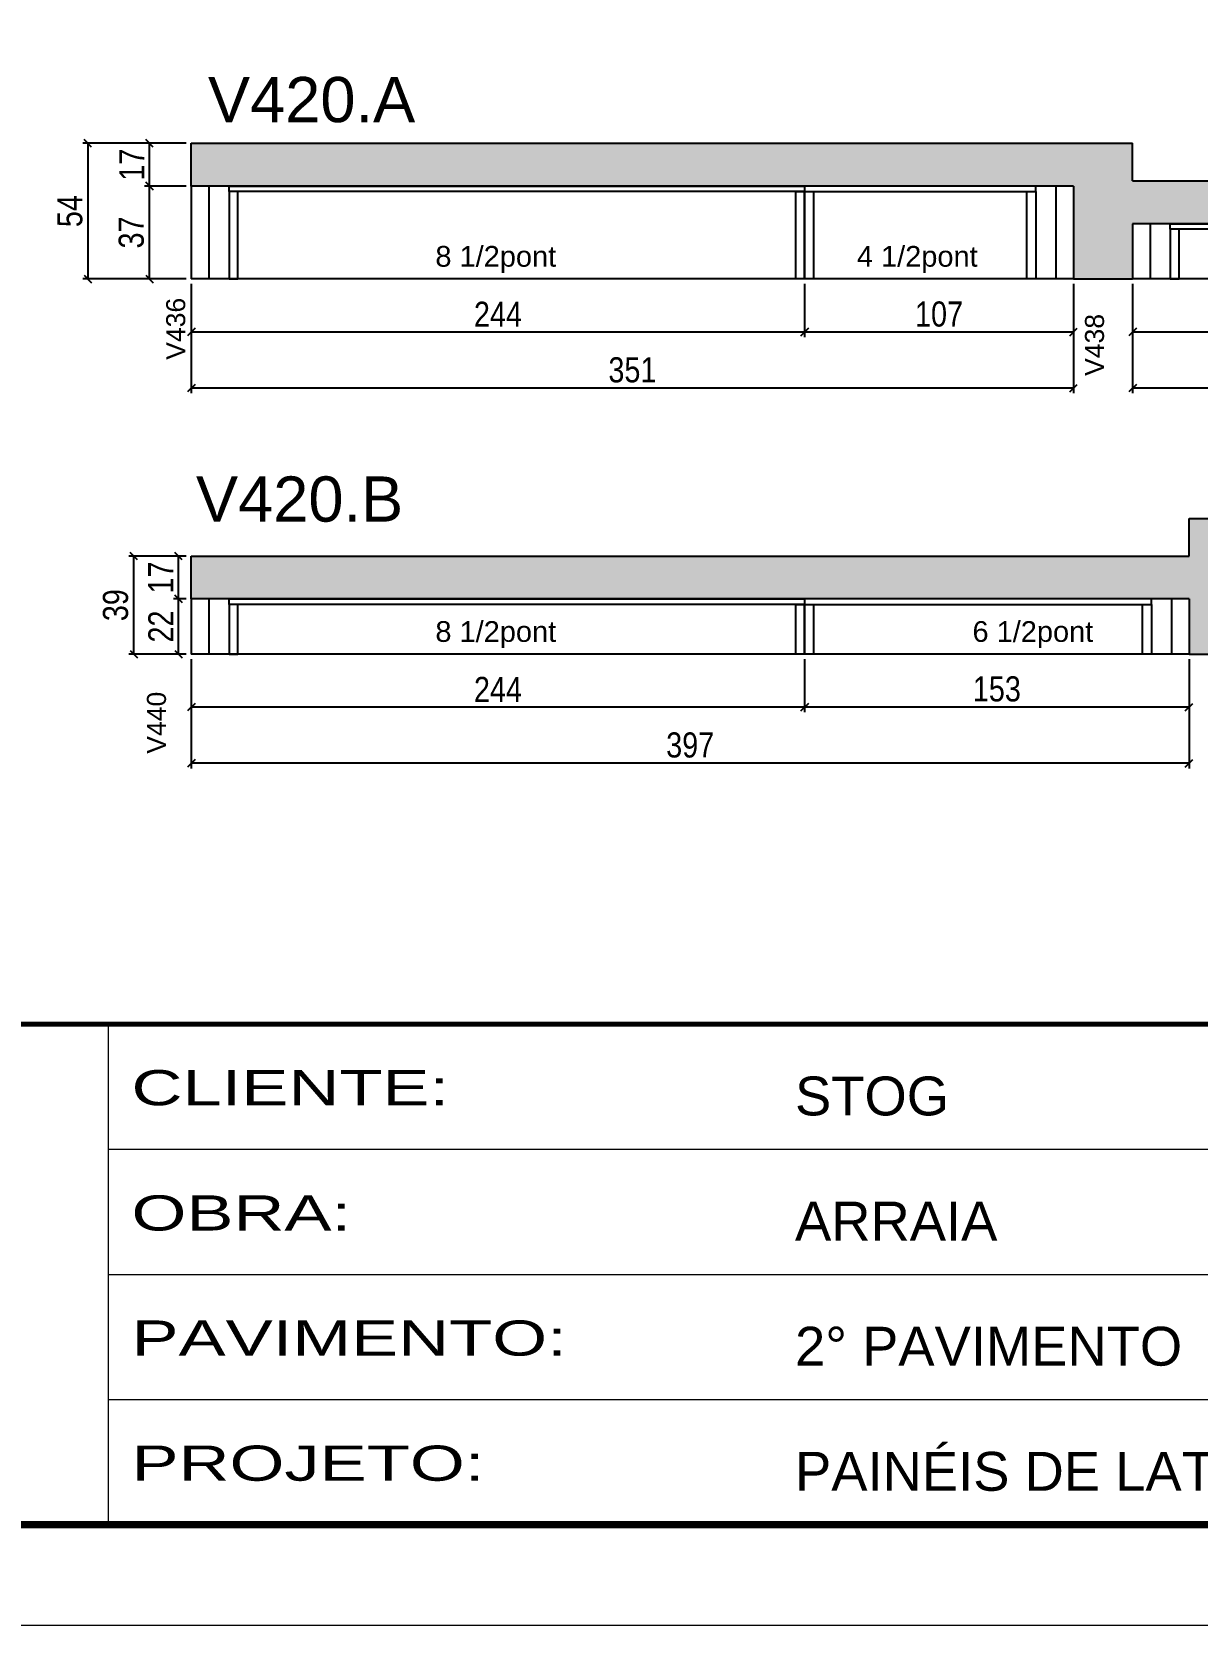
# Model space of a CAD drawing. Extents: x -3394 to 16474, y -5031 to 14397.
# Drawn here: x 9422 to 9886, y 9901 to 10535 of the extents above; entities that cross this region are included whole.
import ezdxf

# ---------------------------------------------------------------- set-up
doc = ezdxf.new("R2010")
doc.units = 0
doc.linetypes.add('CONTINUO', pattern=[0])
doc.linetypes.add('DASHED', pattern=[0.75, 0.5, -0.25])
doc.layers.get('0').update_dxf_attribs({"linetype": 'CONTINUOUS'})
doc.layers.get('Defpoints').update_dxf_attribs({"linetype": 'CONTINUOUS'})
for name, color, linetype in [('COTA', 241, 'CONTINUOUS'), ('NOMENCLATURA', 7, 'CONTINUOUS'), ('Painéis', 200, 'CONTINUOUS'), ('PONTALETE', 7, 'CONTINUOUS'), ('SARR_2.2x7', 40, 'CONTINUOUS'), ('SARR_3.5x7', 81, 'CONTINUOUS')]:
    doc.layers.add(name, color=color, linetype=linetype)
doc.layers.add('Folhas', color=255, linetype='CONTINUOUS', lineweight=9)
doc.layers.add('SARRAFO DE PRESSAO', color=251, linetype='DASHED', lineweight=9)
doc.styles.add('ARIAL', font='arial.ttf')
doc.styles.add('COTA TECNICA', font='techl___.ttf', dxfattribs={"height": 10})
doc.styles.add('Tecnologia', font='')
doc.styles.get('Tecnologia').set_extended_font_data('Forgotten Futurist')
doc.dimstyles.new('PAINEL', dxfattribs={"dimtxt": 10, "dimasz": 3, "dimexe": 3, "dimexo": 3, "dimgap": 3, "dimtad": 1, "dimdec": 1, "dimzin": 12, "dimdsep": 46, "dimtxsty": 'COTA TECNICA', "dimblk1": 'OBLIQUE', "dimblk2": 'OBLIQUE', "dimsah": 1, "dimcen": 0.9, "dimclrd": 4, "dimclre": 4, "dimclrt": 240, "dimadec": 1, "dimazin": 3, "dimtfac": 1, "dimtdec": 1, "dimtmove": 0, "dimatfit": 3, "dimfxl": 1, "dimtolj": 1, "dimtzin": 12, "dimarcsym": 0})
pattern_1 = [(50, (0, 23.99), (9.1092334, -0.7969543), [0.9525, -10.4775]), (355, (0, 23.99), (-1.762171, 9.552842), [0.762, -8.382029]), (100.451445, (0.759, 23.924), (7.3470624, 8.7558876), [0.8095004, -8.904512]), (46.1842, (0, 26.53), (13.553952, -2.102116), [1.42875, -15.71625]), (96.63556, (1.13, 26.355), (11.870207, 12.371306), [1.214251, -13.35678]), (351.18415, (0, 26.53), (11.870207, 12.371306), [1.142998, -12.572987]), (21, (1.27, 25.895), (7.5807196, -5.11326), [0.9525, -10.4775]), (326, (1.27, 25.895), (3.0901014, 9.2093983), [0.762, -8.382]), (71.451445, (1.902, 25.469), (10.670821, 4.0961384), [0.8095004, -8.904497]), (37.5, (0, 23.99), (0.15443016, 4.22775194), [0, -8.2804, 0, -8.509, 0, -8.41375]), (7.5, (0, 23.99), (3.3409831, 5.0090287), [0, -4.8514, 0, -8.0899, 0, -3.20675]), (327.5, (-2.832, 23.99), (6.77952976, -0.2864372), [0, -3.175, 0, -9.906, 0, -13.1445]), (317.5, (-4.102, 23.99), (7.406459, 1.2713246), [0, -4.1275, 0, -6.5786, 0, -9.3345])]

# ---------------------------------------------------------------- blocks, each defined once
blk = doc.blocks.new('9999999999')
at = {"color": 30, "linetype": 'CONTINUO'}
for p, q in [((98564.56, 34230.21), (98564.56, 34429.45)), ((98564.56, 34379.64), (99583.98, 34379.64)), ((98564.56, 34329.83), (99487.98, 34329.83)), ((98564.56, 34280.02), (99487.98, 34280.02))]:
    blk.add_line(p, q, dxfattribs=at)
at = {"color": 30, "linetype": 'CONTINUO', "const_width": 2}
blk.add_lwpolyline([(99583.98, 34230.21), (99583.98, 34414.45, 0.414214), (99568.98, 34429.45), (98228.98, 34429.45, 0.414214), (98213.98, 34414.45), (98213.98, 34245.21, 0.414214), (98228.98, 34230.21), (99583.98, 34230.21)], format="xyb", dxfattribs=at)
at = {"layer": 'Folhas'}
blk.add_lwpolyline([(98138.98, 34190.21), (99623.98, 34190.21), (99623.98, 35240.21), (98138.98, 35240.21)], close=True, dxfattribs=at)
at = {"layer": 'Folhas', "color": 30, "const_width": 3}
blk.add_lwpolyline([(98213.98, 34230.21), (99583.98, 34230.21), (99583.98, 35200.21), (98213.98, 35200.21)], close=True, dxfattribs=at)
at = {"color": 7, "linetype": 'Continuous', "ltscale": 5, "style": 'ARIAL'}
for s, height, p in [('STOG', 15.483, (98837.68, 34393.13)), ('ARRAIA', 15.483, (98837.68, 34343.32)), ('2° PAVIMENTO', 15.4829, (98837.68, 34293.51)), ('PAINÉIS DE LAT. VIGAS', 15.4829, (98837.68, 34243.7))]:
    blk.add_text(s, height=height, dxfattribs=at).set_placement(p)
at = {"layer": 'Folhas', "color": 7, "style": 'Tecnologia', "width": 1.5}
for s, p in [('CLIENTE:', (98573.65, 34397.17)), ('OBRA:', (98573.65, 34347.31)), ('PAVIMENTO:', (98573.65, 34297.5)), ('PROJETO:', (98573.65, 34247.69))]:
    blk.add_text(s, height=14, dxfattribs=at).set_placement(p)
blk = doc.blocks.new('_Oblique')
at = {"color": 0, "linetype": 'ByBlock', "lineweight": -2}
blk.add_line((-0.5, -0.5), (0.5, 0.5), dxfattribs=at)
blk = doc.blocks.new('*D623')
at = {"layer": 'COTA', "color": 4, "linetype": 'Continuous', "lineweight": -2, "transparency": 16777216}
for p, q in [((9729.72, 10434.77), (9729.72, 10413.64)), ((9836.72, 10434.77), (9836.72, 10413.64)), ((9836.72, 10415.64), (9729.72, 10415.64))]:
    blk.add_line(p, q, dxfattribs=at)
at = {"layer": 'Defpoints', "color": 0, "linetype": 'Continuous', "transparency": 16777216}
for p in [(9729.72, 10436.77), (9836.72, 10436.77), (9729.72, 10415.64)]:
    blk.add_point(p, dxfattribs=at)
at = {"layer": 'COTA', "color": 4, "linetype": 'Continuous', "lineweight": -2, "transparency": 16777216, "xscale": 3, "yscale": 3, "zscale": 3, "rotation": 180}
blk.add_blockref('_Oblique', (9729.72, 10415.64), dxfattribs=at)
at = {"layer": 'COTA', "color": 4, "linetype": 'Continuous', "lineweight": -2, "transparency": 16777216, "xscale": 3, "yscale": 3, "zscale": 3}
blk.add_blockref('_Oblique', (9836.72, 10415.64), dxfattribs=at)
at = {"layer": 'COTA', "color": 240, "linetype": 'Continuous', "transparency": 16777216, "insert": (9783.22, 10422.74), "char_height": 10, "attachment_point": 5, "style": 'COTA TECNICA'}
blk.add_mtext('\\A1;107', dxfattribs=at)
blk = doc.blocks.new('*D624')
at = {"layer": 'COTA', "color": 4, "linetype": 'Continuous', "lineweight": -2, "transparency": 16777216}
for p, q in [((9485.69, 10434.77), (9485.69, 10413.64)), ((9729.72, 10434.77), (9729.72, 10413.64)), ((9729.72, 10415.64), (9485.69, 10415.64))]:
    blk.add_line(p, q, dxfattribs=at)
at = {"layer": 'Defpoints', "color": 0, "linetype": 'Continuous', "transparency": 16777216}
for p in [(9485.69, 10436.77), (9729.72, 10436.77), (9485.69, 10415.64)]:
    blk.add_point(p, dxfattribs=at)
at = {"layer": 'COTA', "color": 4, "linetype": 'Continuous', "lineweight": -2, "transparency": 16777216, "xscale": 3, "yscale": 3, "zscale": 3, "rotation": 180}
blk.add_blockref('_Oblique', (9485.69, 10415.64), dxfattribs=at)
at = {"layer": 'COTA', "color": 4, "linetype": 'Continuous', "lineweight": -2, "transparency": 16777216, "xscale": 3, "yscale": 3, "zscale": 3}
blk.add_blockref('_Oblique', (9729.72, 10415.64), dxfattribs=at)
at = {"layer": 'COTA', "color": 240, "linetype": 'Continuous', "transparency": 16777216, "insert": (9607.7, 10422.71), "char_height": 10, "attachment_point": 5, "style": 'COTA TECNICA'}
blk.add_mtext('\\A1;244', dxfattribs=at)
blk = doc.blocks.new('*D625')
at = {"layer": 'COTA', "color": 4, "linetype": 'Continuous', "lineweight": -2, "transparency": 16777216}
for p, q in [((9485.69, 10434.77), (9485.69, 10391.3)), ((9836.72, 10434.77), (9836.72, 10391.3)), ((9836.72, 10393.3), (9485.69, 10393.3))]:
    blk.add_line(p, q, dxfattribs=at)
at = {"layer": 'Defpoints', "color": 0, "linetype": 'Continuous', "transparency": 16777216}
for p in [(9485.69, 10436.77), (9836.72, 10436.77), (9485.69, 10393.3)]:
    blk.add_point(p, dxfattribs=at)
at = {"layer": 'COTA', "color": 4, "linetype": 'Continuous', "lineweight": -2, "transparency": 16777216, "xscale": 3, "yscale": 3, "zscale": 3, "rotation": 180}
blk.add_blockref('_Oblique', (9485.69, 10393.3), dxfattribs=at)
at = {"layer": 'COTA', "color": 4, "linetype": 'Continuous', "lineweight": -2, "transparency": 16777216, "xscale": 3, "yscale": 3, "zscale": 3}
blk.add_blockref('_Oblique', (9836.72, 10393.3), dxfattribs=at)
at = {"layer": 'COTA', "color": 240, "linetype": 'Continuous', "transparency": 16777216, "insert": (9661.2, 10400.52), "char_height": 10, "attachment_point": 5, "style": 'COTA TECNICA'}
blk.add_mtext('\\A1;351', dxfattribs=at)
blk = doc.blocks.new('*D626')
at = {"layer": 'COTA', "color": 4, "linetype": 'Continuous', "lineweight": -2, "transparency": 16777216}
for p, q in [((9483.69, 10473.77), (9467.07, 10473.77)), ((9469.07, 10436.77), (9469.07, 10473.77)), ((9483.69, 10436.77), (9467.07, 10436.77))]:
    blk.add_line(p, q, dxfattribs=at)
at = {"layer": 'Defpoints', "color": 0, "linetype": 'Continuous', "transparency": 16777216}
for p in [(9469.07, 10473.77), (9485.69, 10473.77), (9485.69, 10436.77)]:
    blk.add_point(p, dxfattribs=at)
at = {"layer": 'COTA', "color": 4, "linetype": 'Continuous', "lineweight": -2, "transparency": 16777216, "xscale": 3, "yscale": 3, "zscale": 3}
for p, rotation in [((9469.07, 10473.77), 90), ((9469.07, 10436.77), 270)]:
    blk.add_blockref('_Oblique', p, dxfattribs=dict(at, rotation=rotation))
at = {"layer": 'COTA', "color": 240, "linetype": 'Continuous', "transparency": 16777216, "insert": (9461.85, 10455.27), "char_height": 10, "attachment_point": 5, "rotation": 90, "style": 'COTA TECNICA'}
blk.add_mtext('\\A1;37', dxfattribs=at)
blk = doc.blocks.new('*D627')
at = {"layer": 'COTA', "color": 4, "linetype": 'Continuous', "lineweight": -2, "transparency": 16777216}
for p, q in [((9483.69, 10490.77), (9467.07, 10490.77)), ((9469.07, 10473.77), (9469.07, 10490.77)), ((9483.69, 10473.77), (9467.07, 10473.77))]:
    blk.add_line(p, q, dxfattribs=at)
at = {"layer": 'Defpoints', "color": 0, "linetype": 'Continuous', "transparency": 16777216}
for p in [(9469.07, 10490.77), (9485.69, 10490.77), (9485.69, 10473.77)]:
    blk.add_point(p, dxfattribs=at)
at = {"layer": 'COTA', "color": 4, "linetype": 'Continuous', "lineweight": -2, "transparency": 16777216, "xscale": 3, "yscale": 3, "zscale": 3}
for p, rotation in [((9469.07, 10490.77), 90), ((9469.07, 10473.77), 270)]:
    blk.add_blockref('_Oblique', p, dxfattribs=dict(at, rotation=rotation))
at = {"layer": 'COTA', "color": 240, "linetype": 'Continuous', "transparency": 16777216, "insert": (9461.99, 10482.27), "char_height": 10, "attachment_point": 5, "rotation": 90, "style": 'COTA TECNICA'}
blk.add_mtext('\\A1;17', dxfattribs=at)
blk = doc.blocks.new('*D628')
at = {"layer": 'COTA', "color": 4, "linetype": 'Continuous', "lineweight": -2, "transparency": 16777216}
for p, q in [((9483.69, 10490.77), (9442.5, 10490.77)), ((9444.5, 10490.77), (9444.5, 10436.77)), ((9483.69, 10436.77), (9442.5, 10436.77))]:
    blk.add_line(p, q, dxfattribs=at)
at = {"layer": 'Defpoints', "color": 0, "linetype": 'Continuous', "transparency": 16777216}
for p in [(9485.69, 10490.77), (9444.5, 10436.77), (9485.69, 10436.77)]:
    blk.add_point(p, dxfattribs=at)
at = {"layer": 'COTA', "color": 4, "linetype": 'Continuous', "lineweight": -2, "transparency": 16777216, "xscale": 3, "yscale": 3, "zscale": 3}
for p, rotation in [((9444.5, 10490.77), 90), ((9444.5, 10436.77), 270)]:
    blk.add_blockref('_Oblique', p, dxfattribs=dict(at, rotation=rotation))
at = {"layer": 'COTA', "color": 240, "linetype": 'Continuous', "transparency": 16777216, "insert": (9437.39, 10463.77), "char_height": 10, "attachment_point": 5, "rotation": 90, "style": 'COTA TECNICA'}
blk.add_mtext('\\A1;54', dxfattribs=at)
blk = doc.blocks.new('*D636')
at = {"layer": 'COTA', "color": 4, "linetype": 'Continuous', "lineweight": -2, "transparency": 16777216}
for p, q in [((9860.25, 10434.77), (9860.25, 10413.64)), ((10104.28, 10434.77), (10104.28, 10413.64)), ((10104.28, 10415.64), (9860.25, 10415.64))]:
    blk.add_line(p, q, dxfattribs=at)
at = {"layer": 'Defpoints', "color": 0, "linetype": 'Continuous', "transparency": 16777216}
for p in [(9860.25, 10436.77), (10104.28, 10436.77), (9860.25, 10415.64)]:
    blk.add_point(p, dxfattribs=at)
at = {"layer": 'COTA', "color": 4, "linetype": 'Continuous', "lineweight": -2, "transparency": 16777216, "xscale": 3, "yscale": 3, "zscale": 3, "rotation": 180}
blk.add_blockref('_Oblique', (9860.25, 10415.64), dxfattribs=at)
at = {"layer": 'COTA', "color": 4, "linetype": 'Continuous', "lineweight": -2, "transparency": 16777216, "xscale": 3, "yscale": 3, "zscale": 3}
blk.add_blockref('_Oblique', (10104.28, 10415.64), dxfattribs=at)
at = {"layer": 'COTA', "color": 240, "linetype": 'Continuous', "transparency": 16777216, "insert": (9982.26, 10422.71), "char_height": 10, "attachment_point": 5, "style": 'COTA TECNICA'}
blk.add_mtext('\\A1;244', dxfattribs=at)
blk = doc.blocks.new('*D637')
at = {"layer": 'COTA', "color": 4, "linetype": 'Continuous', "lineweight": -2, "transparency": 16777216}
for p, q in [((9860.25, 10434.77), (9860.25, 10391.3)), ((10257.28, 10434.77), (10257.28, 10391.3)), ((10257.28, 10393.3), (9860.25, 10393.3))]:
    blk.add_line(p, q, dxfattribs=at)
at = {"layer": 'Defpoints', "color": 0, "linetype": 'Continuous', "transparency": 16777216}
for p in [(9860.25, 10436.77), (10257.28, 10436.77), (9860.25, 10393.3)]:
    blk.add_point(p, dxfattribs=at)
at = {"layer": 'COTA', "color": 4, "linetype": 'Continuous', "lineweight": -2, "transparency": 16777216, "xscale": 3, "yscale": 3, "zscale": 3, "rotation": 180}
blk.add_blockref('_Oblique', (9860.25, 10393.3), dxfattribs=at)
at = {"layer": 'COTA', "color": 4, "linetype": 'Continuous', "lineweight": -2, "transparency": 16777216, "xscale": 3, "yscale": 3, "zscale": 3}
blk.add_blockref('_Oblique', (10257.28, 10393.3), dxfattribs=at)
at = {"layer": 'COTA', "color": 240, "linetype": 'Continuous', "transparency": 16777216, "insert": (10058.76, 10400.55), "char_height": 10, "attachment_point": 5, "style": 'COTA TECNICA'}
blk.add_mtext('\\A1;397', dxfattribs=at)
blk = doc.blocks.new('*D638')
at = {"layer": 'COTA', "color": 4, "linetype": 'Continuous', "lineweight": -2, "transparency": 16777216}
for p, q in [((9729.72, 10285.4), (9729.72, 10264.28)), ((9882.72, 10285.4), (9882.72, 10264.28)), ((9882.72, 10266.28), (9729.72, 10266.28))]:
    blk.add_line(p, q, dxfattribs=at)
at = {"layer": 'Defpoints', "color": 0, "linetype": 'Continuous', "transparency": 16777216}
for p in [(9729.72, 10287.4), (9882.72, 10287.4), (9729.72, 10266.28)]:
    blk.add_point(p, dxfattribs=at)
at = {"layer": 'COTA', "color": 4, "linetype": 'Continuous', "lineweight": -2, "transparency": 16777216, "xscale": 3, "yscale": 3, "zscale": 3, "rotation": 180}
blk.add_blockref('_Oblique', (9729.72, 10266.28), dxfattribs=at)
at = {"layer": 'COTA', "color": 4, "linetype": 'Continuous', "lineweight": -2, "transparency": 16777216, "xscale": 3, "yscale": 3, "zscale": 3}
blk.add_blockref('_Oblique', (9882.72, 10266.28), dxfattribs=at)
at = {"layer": 'COTA', "color": 240, "linetype": 'Continuous', "transparency": 16777216, "insert": (9806.22, 10273.5), "char_height": 10, "attachment_point": 5, "style": 'COTA TECNICA'}
blk.add_mtext('\\A1;153', dxfattribs=at)
blk = doc.blocks.new('*D639')
at = {"layer": 'COTA', "color": 4, "linetype": 'Continuous', "lineweight": -2, "transparency": 16777216}
for p, q in [((9485.69, 10285.4), (9485.69, 10264.28)), ((9729.72, 10285.4), (9729.72, 10264.28)), ((9729.72, 10266.28), (9485.69, 10266.28))]:
    blk.add_line(p, q, dxfattribs=at)
at = {"layer": 'Defpoints', "color": 0, "linetype": 'Continuous', "transparency": 16777216}
for p in [(9485.69, 10287.4), (9729.72, 10287.4), (9485.69, 10266.28)]:
    blk.add_point(p, dxfattribs=at)
at = {"layer": 'COTA', "color": 4, "linetype": 'Continuous', "lineweight": -2, "transparency": 16777216, "xscale": 3, "yscale": 3, "zscale": 3, "rotation": 180}
blk.add_blockref('_Oblique', (9485.69, 10266.28), dxfattribs=at)
at = {"layer": 'COTA', "color": 4, "linetype": 'Continuous', "lineweight": -2, "transparency": 16777216, "xscale": 3, "yscale": 3, "zscale": 3}
blk.add_blockref('_Oblique', (9729.72, 10266.28), dxfattribs=at)
at = {"layer": 'COTA', "color": 240, "linetype": 'Continuous', "transparency": 16777216, "insert": (9607.7, 10273.35), "char_height": 10, "attachment_point": 5, "style": 'COTA TECNICA'}
blk.add_mtext('\\A1;244', dxfattribs=at)
blk = doc.blocks.new('*D640')
at = {"layer": 'COTA', "color": 4, "linetype": 'Continuous', "lineweight": -2, "transparency": 16777216}
for p, q in [((9485.69, 10285.4), (9485.69, 10241.93)), ((9882.72, 10285.4), (9882.72, 10241.93)), ((9882.72, 10243.93), (9485.69, 10243.93))]:
    blk.add_line(p, q, dxfattribs=at)
at = {"layer": 'Defpoints', "color": 0, "linetype": 'Continuous', "transparency": 16777216}
for p in [(9485.69, 10287.4), (9882.72, 10287.4), (9485.69, 10243.93)]:
    blk.add_point(p, dxfattribs=at)
at = {"layer": 'COTA', "color": 4, "linetype": 'Continuous', "lineweight": -2, "transparency": 16777216, "xscale": 3, "yscale": 3, "zscale": 3, "rotation": 180}
blk.add_blockref('_Oblique', (9485.69, 10243.93), dxfattribs=at)
at = {"layer": 'COTA', "color": 4, "linetype": 'Continuous', "lineweight": -2, "transparency": 16777216, "xscale": 3, "yscale": 3, "zscale": 3}
blk.add_blockref('_Oblique', (9882.72, 10243.93), dxfattribs=at)
at = {"layer": 'COTA', "color": 240, "linetype": 'Continuous', "transparency": 16777216, "insert": (9684.2, 10251.18), "char_height": 10, "attachment_point": 5, "style": 'COTA TECNICA'}
blk.add_mtext('\\A1;397', dxfattribs=at)
blk = doc.blocks.new('*D641')
at = {"layer": 'COTA', "color": 4, "linetype": 'Continuous', "lineweight": -2, "transparency": 16777216}
for p, q in [((9483.69, 10309.4), (9478.57, 10309.4)), ((9480.57, 10287.4), (9480.57, 10309.4)), ((9483.69, 10287.4), (9478.57, 10287.4))]:
    blk.add_line(p, q, dxfattribs=at)
at = {"layer": 'Defpoints', "color": 0, "linetype": 'Continuous', "transparency": 16777216}
for p in [(9480.57, 10309.4), (9485.69, 10309.4), (9485.69, 10287.4)]:
    blk.add_point(p, dxfattribs=at)
at = {"layer": 'COTA', "color": 4, "linetype": 'Continuous', "lineweight": -2, "transparency": 16777216, "xscale": 3, "yscale": 3, "zscale": 3}
for p, rotation in [((9480.57, 10309.4), 90), ((9480.57, 10287.4), 270)]:
    blk.add_blockref('_Oblique', p, dxfattribs=dict(at, rotation=rotation))
at = {"layer": 'COTA', "color": 240, "linetype": 'Continuous', "transparency": 16777216, "insert": (9473.57, 10298.4), "char_height": 10, "attachment_point": 5, "rotation": 90, "style": 'COTA TECNICA'}
blk.add_mtext('\\A1;22', dxfattribs=at)
blk = doc.blocks.new('*D642')
at = {"layer": 'COTA', "color": 4, "linetype": 'Continuous', "lineweight": -2, "transparency": 16777216}
for p, q in [((9483.69, 10326.4), (9478.57, 10326.4)), ((9480.57, 10309.4), (9480.57, 10326.4)), ((9483.69, 10309.4), (9478.57, 10309.4))]:
    blk.add_line(p, q, dxfattribs=at)
at = {"layer": 'Defpoints', "color": 0, "linetype": 'Continuous', "transparency": 16777216}
for p in [(9480.57, 10326.4), (9485.69, 10326.4), (9485.69, 10309.4)]:
    blk.add_point(p, dxfattribs=at)
at = {"layer": 'COTA', "color": 4, "linetype": 'Continuous', "lineweight": -2, "transparency": 16777216, "xscale": 3, "yscale": 3, "zscale": 3}
for p, rotation in [((9480.57, 10326.4), 90), ((9480.57, 10309.4), 270)]:
    blk.add_blockref('_Oblique', p, dxfattribs=dict(at, rotation=rotation))
at = {"layer": 'COTA', "color": 240, "linetype": 'Continuous', "transparency": 16777216, "insert": (9473.5, 10317.9), "char_height": 10, "attachment_point": 5, "rotation": 90, "style": 'COTA TECNICA'}
blk.add_mtext('\\A1;17', dxfattribs=at)
blk = doc.blocks.new('*D643')
at = {"layer": 'COTA', "color": 4, "linetype": 'Continuous', "lineweight": -2, "transparency": 16777216}
for p, q in [((9483.69, 10326.4), (9460.82, 10326.4)), ((9462.82, 10287.4), (9462.82, 10326.4)), ((9483.69, 10287.4), (9460.82, 10287.4))]:
    blk.add_line(p, q, dxfattribs=at)
at = {"layer": 'Defpoints', "color": 0, "linetype": 'Continuous', "transparency": 16777216}
for p in [(9462.82, 10326.4), (9485.69, 10326.4), (9485.69, 10287.4)]:
    blk.add_point(p, dxfattribs=at)
at = {"layer": 'COTA', "color": 4, "linetype": 'Continuous', "lineweight": -2, "transparency": 16777216, "xscale": 3, "yscale": 3, "zscale": 3}
for p, rotation in [((9462.82, 10326.4), 90), ((9462.82, 10287.4), 270)]:
    blk.add_blockref('_Oblique', p, dxfattribs=dict(at, rotation=rotation))
at = {"layer": 'COTA', "color": 240, "linetype": 'Continuous', "transparency": 16777216, "insert": (9455.57, 10306.9), "char_height": 10, "attachment_point": 5, "rotation": 90, "style": 'COTA TECNICA'}
blk.add_mtext('\\A1;39', dxfattribs=at)

msp = doc.modelspace()

# ---------------------------------------------------------------- hatches: boundary and pattern name
at = {"layer": 'COTA', "linetype": 'Continuous'}
h = msp.add_hatch(dxfattribs=at)
h.set_pattern_fill('AR-CONC', color=256, scale=0.05)
h.set_pattern_definition(pattern_1)
h.paths.add_polyline_path([(9860.25, 10490.77), (9485.69, 10490.77), (9485.69, 10473.77), (9836.72, 10473.77), (9836.72, 10436.77), (9860.25, 10436.77), (9860.25, 10458.77), (10257.28, 10458.77), (10257.28, 10475.77), (9860.25, 10475.77)])
h = msp.add_hatch(dxfattribs=at)
h.set_pattern_fill('AR-CONC', color=256, scale=0.05)
h.set_pattern_definition(pattern_1)
h.paths.add_polyline_path([(9882.72, 10341.4), (9882.72, 10326.4), (9485.69, 10326.4), (9485.69, 10309.4), (9882.72, 10309.4), (9882.72, 10287.4), (9899.97, 10287.4), (9899.97, 10324.4), (10251, 10324.4), (10251, 10341.4)])

# ---------------------------------------------------------------- linework, layer by layer
for p, q in [((9485.69, 10473.77), (9485.69, 10490.77)), ((9485.69, 10490.77), (9860.25, 10490.77)), ((9860.25, 10475.77), (9860.25, 10490.77)), ((9860.25, 10475.77), (10257.28, 10475.77)), ((9836.72, 10436.77), (9860.25, 10436.77)), ((9882.72, 10341.4), (10251, 10341.4)), ((9882.72, 10326.4), (9882.72, 10341.4)), ((9485.69, 10309.4), (9485.69, 10326.4)), ((9485.69, 10326.4), (9882.72, 10326.4)), ((9882.72, 10287.4), (9899.97, 10287.4))]:
    msp.add_line(p, q, dxfattribs=at)
at = {"layer": 'Painéis', "linetype": 'Continuous'}
for p, q in [((9836.72, 10473.77), (9485.69, 10473.77)), ((9485.69, 10473.77), (9485.69, 10436.77)), ((9729.72, 10473.77), (9729.72, 10436.77)), ((9836.72, 10473.77), (9836.72, 10436.77)), ((10257.28, 10458.77), (9860.25, 10458.77)), ((9860.25, 10458.77), (9860.25, 10436.77)), ((9836.72, 10436.77), (9485.69, 10436.77)), ((10257.28, 10436.77), (9860.25, 10436.77)), ((9882.72, 10309.4), (9485.69, 10309.4)), ((9485.69, 10309.4), (9485.69, 10287.4)), ((9729.72, 10309.4), (9729.72, 10287.4)), ((9882.72, 10309.4), (9882.72, 10287.4)), ((9882.72, 10287.4), (9485.69, 10287.4))]:
    msp.add_line(p, q, dxfattribs=at)
at = {"layer": 'SARR_2.2x7', "ltscale": 25}
for p, q in [((9492.69, 10473.77), (9492.69, 10436.77)), ((9829.72, 10473.77), (9829.72, 10436.77)), ((9867.25, 10458.77), (9867.25, 10436.77)), ((9492.69, 10309.4), (9492.69, 10287.4)), ((9875.72, 10309.4), (9875.72, 10287.4))]:
    msp.add_line(p, q, dxfattribs=at)
at = {"layer": 'SARR_2.2x7', "ltscale": 25, "elevation": 0}
for points in [[(9729.72, 10471.57), (9500.69, 10471.57), (9500.69, 10473.77), (9729.72, 10473.77)], [(9729.72, 10471.57), (9821.72, 10471.57), (9821.72, 10473.77), (9729.72, 10473.77)], [(10104.28, 10456.57), (9875.25, 10456.57), (9875.25, 10458.77), (10104.28, 10458.77)], [(9729.72, 10307.2), (9500.69, 10307.2), (9500.69, 10309.4), (9729.72, 10309.4)], [(9729.72, 10307.2), (9867.72, 10307.2), (9867.72, 10309.4), (9729.72, 10309.4)]]:
    msp.add_lwpolyline(points, close=True, dxfattribs=at)
at = {"layer": 'SARR_3.5x7', "elevation": 0}
for points in [[(9500.69, 10436.77), (9504.19, 10436.77), (9504.19, 10471.57), (9500.69, 10471.57)], [(9729.72, 10436.77), (9726.22, 10436.77), (9726.22, 10471.57), (9729.72, 10471.57)], [(9733.22, 10436.77), (9729.72, 10436.77), (9729.72, 10471.57), (9733.22, 10471.57)], [(9821.72, 10436.77), (9818.22, 10436.77), (9818.22, 10471.57), (9821.72, 10471.57)], [(9875.25, 10436.77), (9878.75, 10436.77), (9878.75, 10456.57), (9875.25, 10456.57)], [(9500.69, 10287.4), (9504.19, 10287.4), (9504.19, 10307.2), (9500.69, 10307.2)], [(9729.72, 10287.4), (9726.22, 10287.4), (9726.22, 10307.2), (9729.72, 10307.2)], [(9733.22, 10287.4), (9729.72, 10287.4), (9729.72, 10307.2), (9733.22, 10307.2)], [(9867.72, 10287.4), (9864.22, 10287.4), (9864.22, 10307.2), (9867.72, 10307.2)]]:
    msp.add_lwpolyline(points, close=True, dxfattribs=at)

# ---------------------------------------------------------------- block references
at = {"layer": 'SARRAFO DE PRESSAO', "color": 6, "linetype": 'ByBlock'}
msp.add_blockref('9999999999', (-89111.77, -24289.38), dxfattribs=at)

# ---------------------------------------------------------------- texts
at = {"layer": 'NOMENCLATURA', "linetype": 'Continuous', "style": 'ARIAL'}
for s, p in [('V420.A', (9492.3, 10499.18, 0)), ('V420.B', (9487.53, 10340.15, 0))]:
    msp.add_text(s, height=18, dxfattribs=at).set_placement(p)
for s, p in [('V436', (9483.26, 10404.58)), ('V438', (9848.86, 10398.16)), ('V440', (9475.6, 10247.74))]:
    msp.add_text(s, height=7.567, rotation=90, dxfattribs=at).set_placement(p)
at = {"layer": 'PONTALETE', "linetype": 'Continuous', "style": 'ARIAL'}
for s, p in [('8 1/2pont', (9582.81, 10441.65)), ('4 1/2pont', (9750.53, 10441.65)), ('8 1/2pont', (9582.81, 10292.28)), ('6 1/2pont', (9796.53, 10292.28))]:
    msp.add_text(s, height=8.25, dxfattribs=at).set_placement(p)

# ---------------------------------------------------------------- dimensions: what is measured, and where the dimension line sits
at = {"layer": 'COTA', "linetype": 'Continuous'}
for base, p1, p2, angle, picture, middle in [((9444.5, 10436.77), (9485.69, 10490.77), (9485.69, 10436.77), 90, '*D628', (9437.39, 10463.77)), ((9469.07, 10490.77), (9485.69, 10473.77), (9485.69, 10490.77), 90, '*D627', (9461.99, 10482.27)), ((9469.07, 10473.77), (9485.69, 10436.77), (9485.69, 10473.77), 90, '*D626', (9461.85, 10455.27)), ((9485.69, 10415.64), (9729.72, 10436.77), (9485.69, 10436.77), 180, '*D624', (9607.7, 10422.71)), ((9485.69, 10393.3), (9836.72, 10436.77), (9485.69, 10436.77), 180, '*D625', (9661.2, 10400.52)), ((9729.72, 10415.64), (9836.72, 10436.77), (9729.72, 10436.77), 180, '*D623', (9783.22, 10422.74)), ((9860.25, 10415.64), (10104.28, 10436.77), (9860.25, 10436.77), 180, '*D636', (9982.26, 10422.71)), ((9860.25, 10393.3), (10257.28, 10436.77), (9860.25, 10436.77), 180, '*D637', (10058.76, 10400.55)), ((9462.82, 10326.4), (9485.69, 10287.4), (9485.69, 10326.4), 90, '*D643', (9455.57, 10306.9)), ((9480.57, 10326.4), (9485.69, 10309.4), (9485.69, 10326.4), 90, '*D642', (9473.5, 10317.9)), ((9480.57, 10309.4), (9485.69, 10287.4), (9485.69, 10309.4), 90, '*D641', (9473.57, 10298.4)), ((9485.69, 10266.28), (9729.72, 10287.4), (9485.69, 10287.4), 180, '*D639', (9607.7, 10273.35)), ((9485.69, 10243.93), (9882.72, 10287.4), (9485.69, 10287.4), 180, '*D640', (9684.2, 10251.18)), ((9729.72, 10266.28), (9882.72, 10287.4), (9729.72, 10287.4), 180, '*D638', (9806.22, 10273.5))]:
    dim = msp.add_linear_dim(base=base, p1=p1, p2=p2, angle=angle, dimstyle='PAINEL', override={"dimexe": 2, "dimexo": 2, "dimgap": 2, "dimadec": 8, "dimtix": 1, "dimatfit": 2, "dimldrblk": 'Oblique'}, dxfattribs=at)
    dim.commit()
    dim.dimension.update_dxf_attribs({"geometry": picture, "text_midpoint": middle})

doc.saveas('drawing.dxf')
